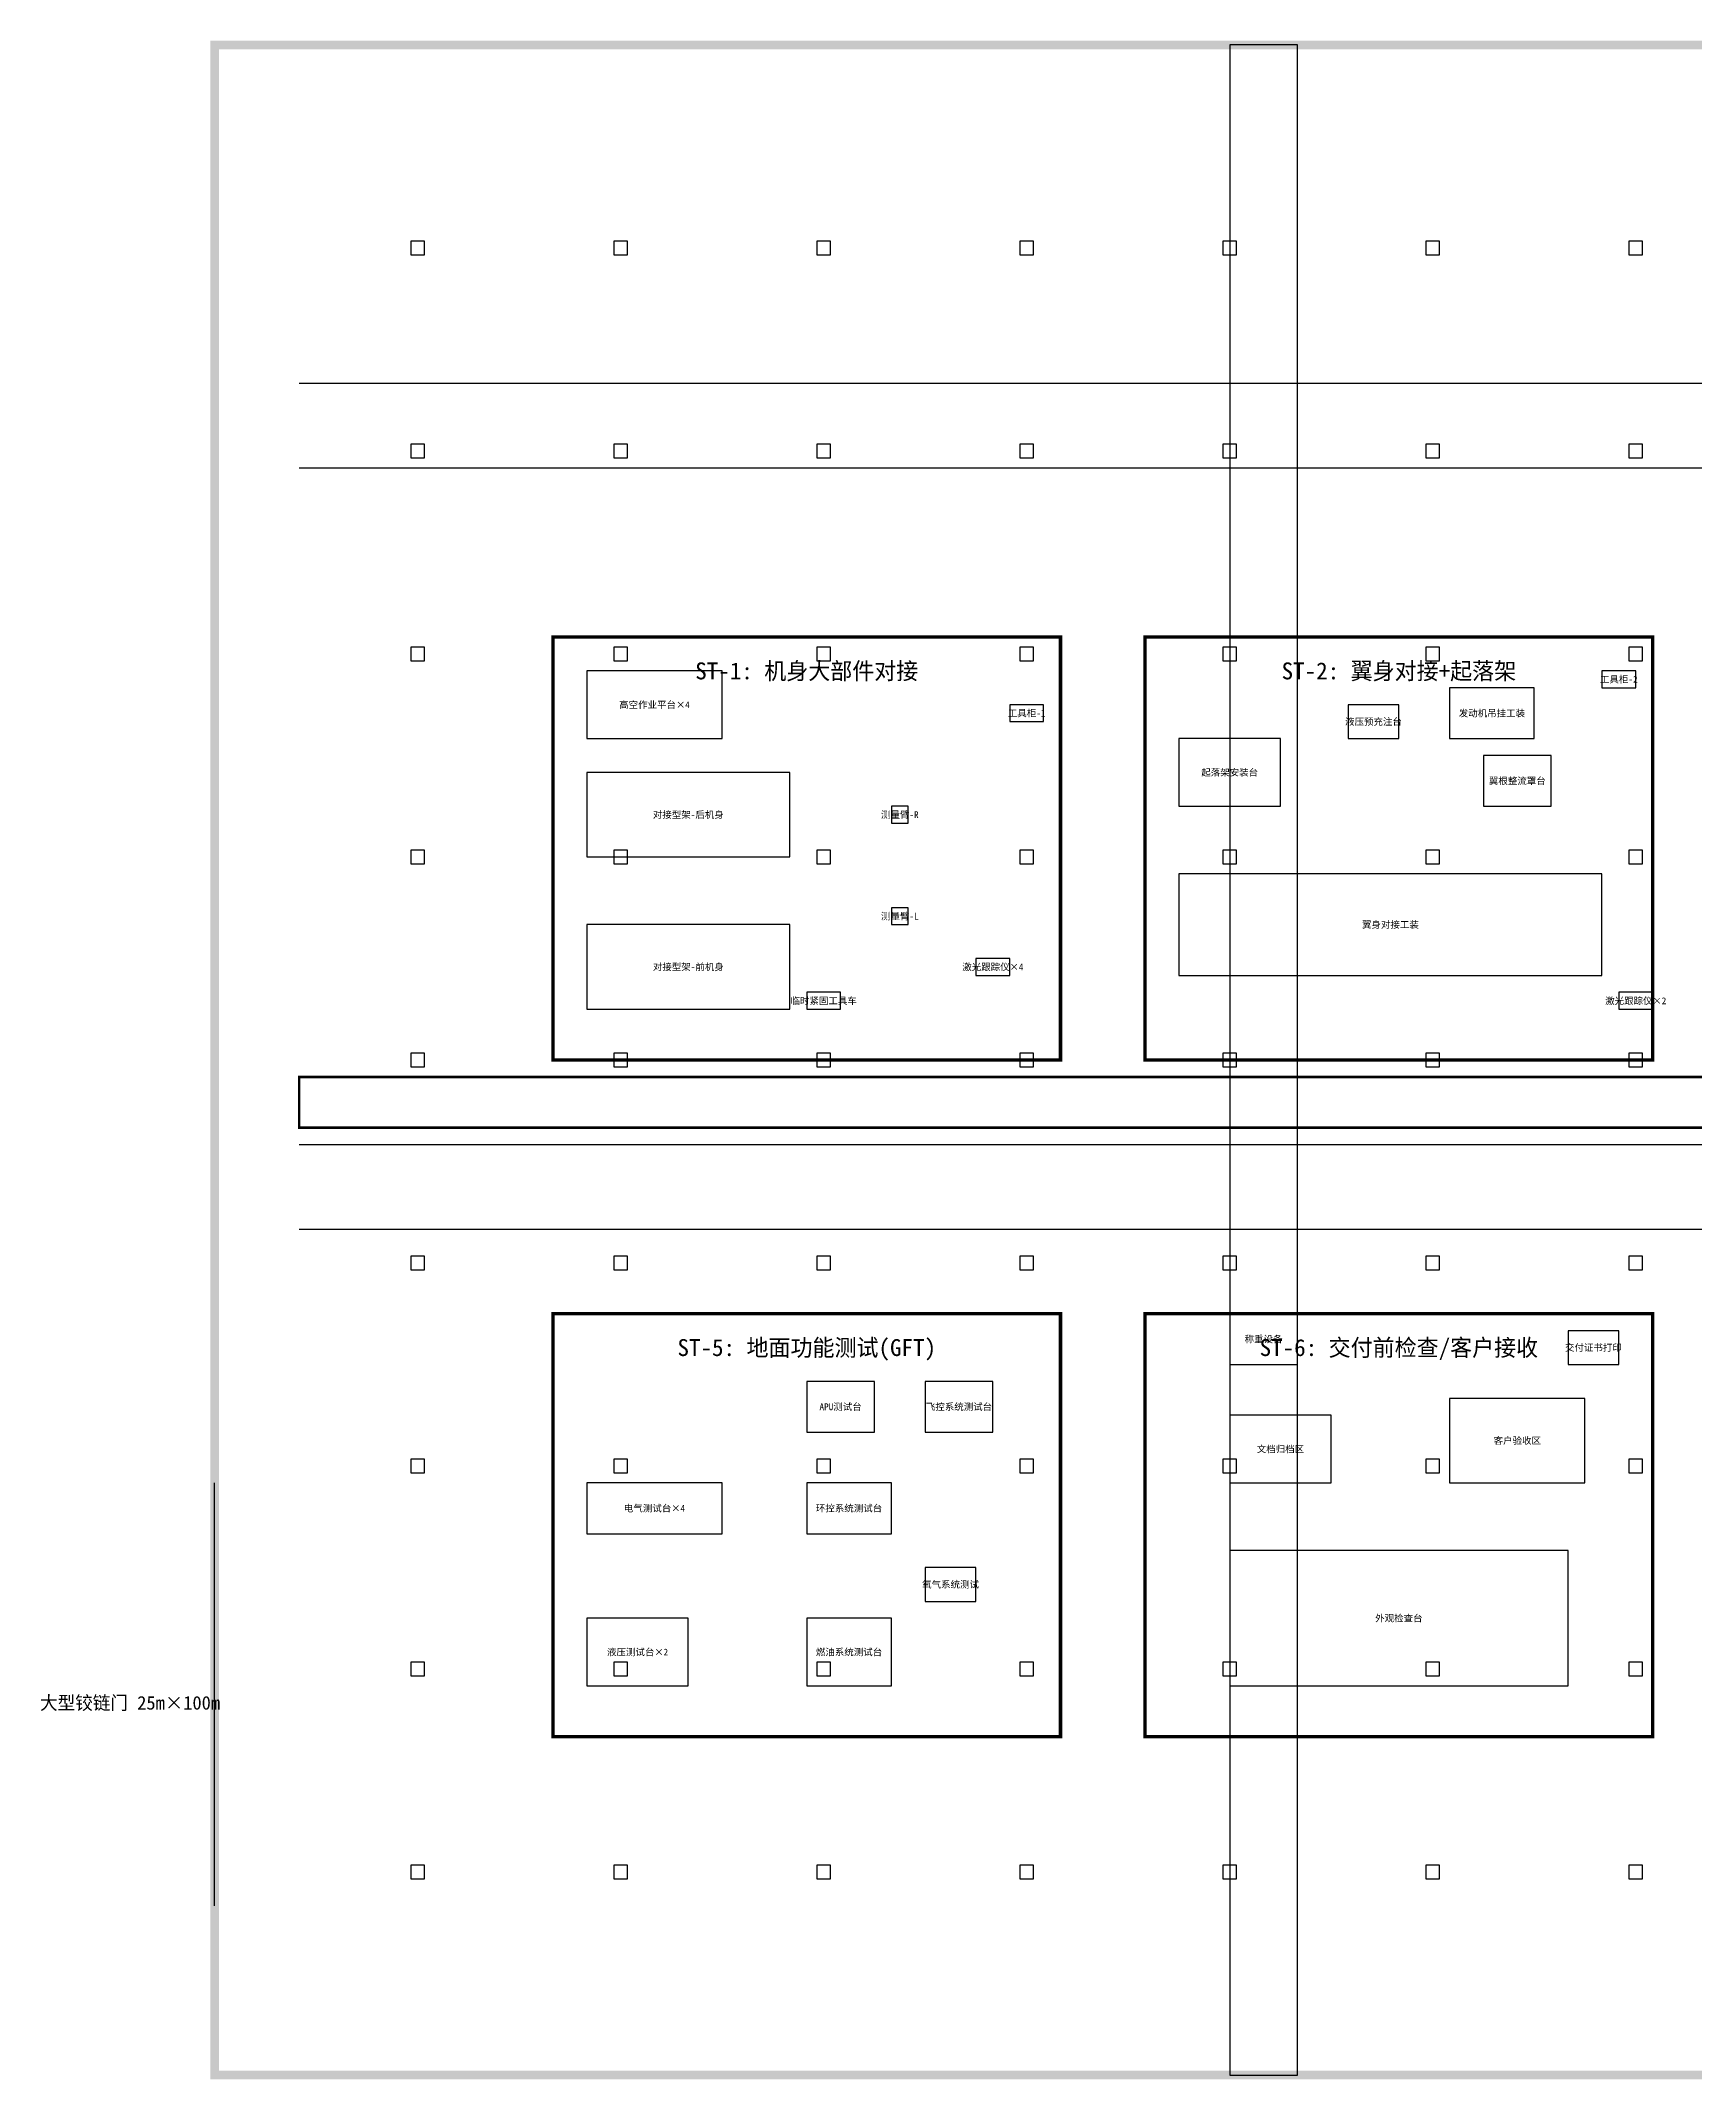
# Model space of a CAD drawing. Header units: metres. Extents: x -10 to 300, y -76 to 120.
# Drawn here: x -10.3 to 87.5, y -0.2 to 120.3 of the extents above; entities that cross this region are included whole.
import ezdxf
from ezdxf.enums import TextEntityAlignment as Align

# ---------------------------------------------------------------- set-up
doc = ezdxf.new("R2010")
doc.units = ezdxf.units.M
for name, color, linetype in [('A-COLS', 8, 'Continuous'), ('A-DOOR', 3, 'Continuous'), ('A-WALL', 7, 'Continuous'), ('E-CRANE-10T', 6, 'Continuous'), ('E-CRANE-30T', 6, 'Continuous'), ('M-EQUIP', 4, 'Continuous'), ('M-EQUIP-LABEL', 7, 'Continuous'), ('P-FLOW-AGV', 30, 'Continuous'), ('S-ZONE-FIRE', 1, 'Continuous'), ('T-STATION', 3, 'Continuous'), ('T-TEXT', 7, 'Continuous')]:
    doc.layers.add(name, color=color, linetype=linetype)

msp = doc.modelspace()

# ---------------------------------------------------------------- linework, layer by layer
at = {"layer": 'A-COLS'}
for points in [[(11.6, 107.6), (12.4, 107.6), (12.4, 108.4), (11.6, 108.4), (11.6, 107.6)], [(23.6, 107.6), (24.4, 107.6), (24.4, 108.4), (23.6, 108.4), (23.6, 107.6)], [(35.6, 107.6), (36.4, 107.6), (36.4, 108.4), (35.6, 108.4), (35.6, 107.6)], [(47.6, 107.6), (48.4, 107.6), (48.4, 108.4), (47.6, 108.4), (47.6, 107.6)], [(59.6, 107.6), (60.4, 107.6), (60.4, 108.4), (59.6, 108.4), (59.6, 107.6)], [(71.6, 107.6), (72.4, 107.6), (72.4, 108.4), (71.6, 108.4), (71.6, 107.6)], [(83.6, 107.6), (84.4, 107.6), (84.4, 108.4), (83.6, 108.4), (83.6, 107.6)], [(11.6, 95.6), (12.4, 95.6), (12.4, 96.4), (11.6, 96.4), (11.6, 95.6)], [(23.6, 95.6), (24.4, 95.6), (24.4, 96.4), (23.6, 96.4), (23.6, 95.6)], [(35.6, 95.6), (36.4, 95.6), (36.4, 96.4), (35.6, 96.4), (35.6, 95.6)], [(47.6, 95.6), (48.4, 95.6), (48.4, 96.4), (47.6, 96.4), (47.6, 95.6)], [(59.6, 95.6), (60.4, 95.6), (60.4, 96.4), (59.6, 96.4), (59.6, 95.6)], [(71.6, 95.6), (72.4, 95.6), (72.4, 96.4), (71.6, 96.4), (71.6, 95.6)], [(83.6, 95.6), (84.4, 95.6), (84.4, 96.4), (83.6, 96.4), (83.6, 95.6)], [(11.6, 83.6), (12.4, 83.6), (12.4, 84.4), (11.6, 84.4), (11.6, 83.6)], [(23.6, 83.6), (24.4, 83.6), (24.4, 84.4), (23.6, 84.4), (23.6, 83.6)], [(35.6, 83.6), (36.4, 83.6), (36.4, 84.4), (35.6, 84.4), (35.6, 83.6)], [(47.6, 83.6), (48.4, 83.6), (48.4, 84.4), (47.6, 84.4), (47.6, 83.6)], [(59.6, 83.6), (60.4, 83.6), (60.4, 84.4), (59.6, 84.4), (59.6, 83.6)], [(71.6, 83.6), (72.4, 83.6), (72.4, 84.4), (71.6, 84.4), (71.6, 83.6)], [(83.6, 83.6), (84.4, 83.6), (84.4, 84.4), (83.6, 84.4), (83.6, 83.6)], [(11.6, 71.6), (12.4, 71.6), (12.4, 72.4), (11.6, 72.4), (11.6, 71.6)], [(23.6, 71.6), (24.4, 71.6), (24.4, 72.4), (23.6, 72.4), (23.6, 71.6)], [(35.6, 71.6), (36.4, 71.6), (36.4, 72.4), (35.6, 72.4), (35.6, 71.6)], [(47.6, 71.6), (48.4, 71.6), (48.4, 72.4), (47.6, 72.4), (47.6, 71.6)], [(59.6, 71.6), (60.4, 71.6), (60.4, 72.4), (59.6, 72.4), (59.6, 71.6)], [(71.6, 71.6), (72.4, 71.6), (72.4, 72.4), (71.6, 72.4), (71.6, 71.6)], [(83.6, 71.6), (84.4, 71.6), (84.4, 72.4), (83.6, 72.4), (83.6, 71.6)], [(11.6, 59.6), (12.4, 59.6), (12.4, 60.4), (11.6, 60.4), (11.6, 59.6)], [(23.6, 59.6), (24.4, 59.6), (24.4, 60.4), (23.6, 60.4), (23.6, 59.6)], [(35.6, 59.6), (36.4, 59.6), (36.4, 60.4), (35.6, 60.4), (35.6, 59.6)], [(47.6, 59.6), (48.4, 59.6), (48.4, 60.4), (47.6, 60.4), (47.6, 59.6)], [(59.6, 59.6), (60.4, 59.6), (60.4, 60.4), (59.6, 60.4), (59.6, 59.6)], [(71.6, 59.6), (72.4, 59.6), (72.4, 60.4), (71.6, 60.4), (71.6, 59.6)], [(83.6, 59.6), (84.4, 59.6), (84.4, 60.4), (83.6, 60.4), (83.6, 59.6)], [(11.6, 47.6), (12.4, 47.6), (12.4, 48.4), (11.6, 48.4), (11.6, 47.6)], [(23.6, 47.6), (24.4, 47.6), (24.4, 48.4), (23.6, 48.4), (23.6, 47.6)], [(35.6, 47.6), (36.4, 47.6), (36.4, 48.4), (35.6, 48.4), (35.6, 47.6)], [(47.6, 47.6), (48.4, 47.6), (48.4, 48.4), (47.6, 48.4), (47.6, 47.6)], [(59.6, 47.6), (60.4, 47.6), (60.4, 48.4), (59.6, 48.4), (59.6, 47.6)], [(71.6, 47.6), (72.4, 47.6), (72.4, 48.4), (71.6, 48.4), (71.6, 47.6)], [(83.6, 47.6), (84.4, 47.6), (84.4, 48.4), (83.6, 48.4), (83.6, 47.6)], [(11.6, 35.6), (12.4, 35.6), (12.4, 36.4), (11.6, 36.4), (11.6, 35.6)], [(23.6, 35.6), (24.4, 35.6), (24.4, 36.4), (23.6, 36.4), (23.6, 35.6)], [(35.6, 35.6), (36.4, 35.6), (36.4, 36.4), (35.6, 36.4), (35.6, 35.6)], [(47.6, 35.6), (48.4, 35.6), (48.4, 36.4), (47.6, 36.4), (47.6, 35.6)], [(59.6, 35.6), (60.4, 35.6), (60.4, 36.4), (59.6, 36.4), (59.6, 35.6)], [(71.6, 35.6), (72.4, 35.6), (72.4, 36.4), (71.6, 36.4), (71.6, 35.6)], [(83.6, 35.6), (84.4, 35.6), (84.4, 36.4), (83.6, 36.4), (83.6, 35.6)], [(11.6, 23.6), (12.4, 23.6), (12.4, 24.4), (11.6, 24.4), (11.6, 23.6)], [(23.6, 23.6), (24.4, 23.6), (24.4, 24.4), (23.6, 24.4), (23.6, 23.6)], [(35.6, 23.6), (36.4, 23.6), (36.4, 24.4), (35.6, 24.4), (35.6, 23.6)], [(47.6, 23.6), (48.4, 23.6), (48.4, 24.4), (47.6, 24.4), (47.6, 23.6)], [(59.6, 23.6), (60.4, 23.6), (60.4, 24.4), (59.6, 24.4), (59.6, 23.6)], [(71.6, 23.6), (72.4, 23.6), (72.4, 24.4), (71.6, 24.4), (71.6, 23.6)], [(83.6, 23.6), (84.4, 23.6), (84.4, 24.4), (83.6, 24.4), (83.6, 23.6)], [(11.6, 11.6), (12.4, 11.6), (12.4, 12.4), (11.6, 12.4), (11.6, 11.6)], [(23.6, 11.6), (24.4, 11.6), (24.4, 12.4), (23.6, 12.4), (23.6, 11.6)], [(35.6, 11.6), (36.4, 11.6), (36.4, 12.4), (35.6, 12.4), (35.6, 11.6)], [(47.6, 11.6), (48.4, 11.6), (48.4, 12.4), (47.6, 12.4), (47.6, 11.6)], [(59.6, 11.6), (60.4, 11.6), (60.4, 12.4), (59.6, 12.4), (59.6, 11.6)], [(71.6, 11.6), (72.4, 11.6), (72.4, 12.4), (71.6, 12.4), (71.6, 11.6)], [(83.6, 11.6), (84.4, 11.6), (84.4, 12.4), (83.6, 12.4), (83.6, 11.6)]]:
    msp.add_lwpolyline(points, close=True, dxfattribs=at)
at = {"layer": 'A-DOOR'}
msp.add_line((0, 10), (0, 35), dxfattribs=at)
at = {"layer": 'A-WALL', "const_width": 0.5}
msp.add_lwpolyline([(0, 0), (300, 0), (300, 120), (0, 120), (0, 0)], dxfattribs=at)
at = {"layer": 'E-CRANE-10T'}
for p, q in [((5, 55), (295, 55)), ((5, 50), (295, 50))]:
    msp.add_line(p, q, dxfattribs=at)
at = {"layer": 'E-CRANE-30T'}
for p, q in [((5, 100), (295, 100)), ((5, 95), (295, 95))]:
    msp.add_line(p, q, dxfattribs=at)
at = {"layer": 'M-EQUIP'}
for points in [[(22, 79), (30, 79), (30, 83), (22, 83), (22, 79)], [(73, 79), (78, 79), (78, 82), (73, 82), (73, 79)], [(82, 82), (84, 82), (84, 83), (82, 83), (82, 82)], [(47, 80), (49, 80), (49, 81), (47, 81), (47, 80)], [(67, 79), (70, 79), (70, 81), (67, 81), (67, 79)], [(57, 75), (63, 75), (63, 79), (57, 79), (57, 75)], [(75, 75), (79, 75), (79, 78), (75, 78), (75, 75)], [(22, 72), (34, 72), (34, 77), (22, 77), (22, 72)], [(40, 74), (41, 74), (41, 75), (40, 75), (40, 74)], [(57, 65), (82, 65), (82, 71), (57, 71), (57, 65)], [(40, 68), (41, 68), (41, 69), (40, 69), (40, 68)], [(22, 63), (34, 63), (34, 68), (22, 68), (22, 63)], [(45, 65), (47, 65), (47, 66), (45, 66), (45, 65)], [(35, 63), (37, 63), (37, 64), (35, 64), (35, 63)], [(83, 63), (85, 63), (85, 64), (83, 64), (83, 63)], [(60, 42), (64, 42), (64, 45), (60, 45), (60, 42)], [(80, 42), (83, 42), (83, 44), (80, 44), (80, 42)], [(35, 38), (39, 38), (39, 41), (35, 41), (35, 38)], [(42, 38), (46, 38), (46, 41), (42, 41), (42, 38)], [(73, 35), (81, 35), (81, 40), (73, 40), (73, 35)], [(60, 35), (66, 35), (66, 39), (60, 39), (60, 35)], [(22, 32), (30, 32), (30, 35), (22, 35), (22, 32)], [(35, 32), (40, 32), (40, 35), (35, 35), (35, 32)], [(60, 23), (80, 23), (80, 31), (60, 31), (60, 23)], [(42, 28), (45, 28), (45, 30), (42, 30), (42, 28)], [(22, 23), (28, 23), (28, 27), (22, 27), (22, 23)], [(35, 23), (40, 23), (40, 27), (35, 27), (35, 23)]]:
    msp.add_lwpolyline(points, close=True, dxfattribs=at)
at = {"layer": 'P-FLOW-AGV', "const_width": 0.15}
msp.add_lwpolyline([(5, 56), (295, 56), (295, 59), (5, 59), (5, 56)], dxfattribs=at)
at = {"layer": 'S-ZONE-FIRE'}
msp.add_lwpolyline([(60, 0), (64, 0), (64, 120), (60, 120), (60, 0)], dxfattribs=at)
at = {"layer": 'T-STATION', "const_width": 0.2}
for points in [[(20, 60), (50, 60), (50, 85), (20, 85), (20, 60)], [(55, 60), (85, 60), (85, 85), (55, 85), (55, 60)], [(20, 20), (50, 20), (50, 45), (20, 45), (20, 20)], [(55, 20), (85, 20), (85, 45), (55, 45), (55, 20)]]:
    msp.add_lwpolyline(points, dxfattribs=at)

# ---------------------------------------------------------------- texts
at = {"layer": 'M-EQUIP-LABEL'}
for s, p in [('工具柜-2', (83, 82.5)), ('高空作业平台×4', (26, 81)), ('工具柜-1', (48, 80.5)), ('发动机吊挂工装', (75.5, 80.5)), ('液压预充注台', (68.5, 80)), ('起落架安装台', (60, 77)), ('翼根整流罩台', (77, 76.5)), ('对接型架-后机身', (28, 74.5)), ('测量臂-R', (40.5, 74.5)), ('测量臂-L', (40.5, 68.5)), ('翼身对接工装', (69.5, 68)), ('对接型架-前机身', (28, 65.5)), ('激光跟踪仪×4', (46, 65.5)), ('临时紧固工具车', (36, 63.5)), ('激光跟踪仪×2', (84, 63.5)), ('称重设备', (62, 43.5)), ('交付证书打印', (81.5, 43)), ('APU测试台', (37, 39.5)), ('飞控系统测试台', (44, 39.5)), ('客户验收区', (77, 37.5)), ('文档归档区', (63, 37)), ('电气测试台×4', (26, 33.5)), ('环控系统测试台', (37.5, 33.5)), ('氧气系统测试', (43.5, 29)), ('外观检查台', (70, 27)), ('液压测试台×2', (25, 25)), ('燃油系统测试台', (37.5, 25))]:
    msp.add_text(s, height=0.4, dxfattribs=at).set_placement(p, align=Align.MIDDLE_CENTER)
at = {"layer": 'T-STATION'}
for s, p in [('ST-1: 机身大部件对接', (35, 83)), ('ST-2: 翼身对接+起落架', (70, 83)), ('ST-5: 地面功能测试(GFT)', (35, 43)), ('ST-6: 交付前检查/客户接收', (70, 43))]:
    msp.add_text(s, height=1, dxfattribs=at).set_placement(p, align=Align.MIDDLE_CENTER)
at = {"layer": 'T-TEXT'}
msp.add_text('大型铰链门 25m×100m', height=0.8, dxfattribs=at).set_placement((-5, 22), align=Align.MIDDLE_CENTER)

doc.saveas('drawing.dxf')
